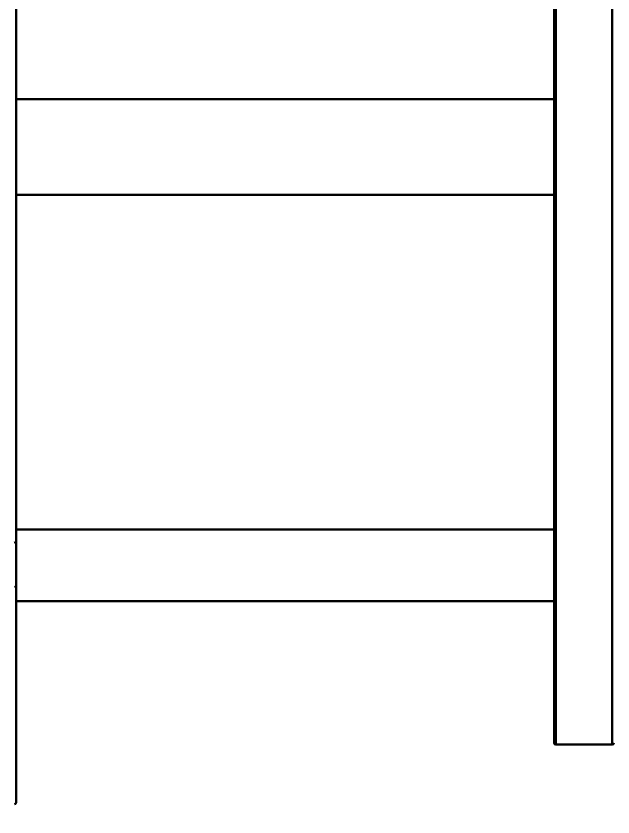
# Model space of a CAD drawing. Header units: millimetres. Extents: x -473 to 6267, y 319 to 3284.
# Drawn here: x 458.3 to 508.2, y 2551.9 to 2618.9 of the extents above; entities that cross this region are included whole.
import ezdxf

# ---------------------------------------------------------------- set-up
doc = ezdxf.new("R2010")
doc.units = ezdxf.units.MM
doc.layers.add('3mm', color=7, linetype='Continuous', lineweight=30)
doc.layers.add('轮廓实线层', color=170, linetype='Continuous')
doc.dimstyles.new('a0', dxfattribs={"dimtxt": 10, "dimasz": 10, "dimexe": 2, "dimexo": 0, "dimgap": 1.524, "dimtad": 1, "dimdec": 1, "dimzin": 0, "dimtxsty": 'Standard', "dimcen": 2.5, "dimazin": 0, "dimtfac": 1, "dimtdec": 1, "dimtmove": 1, "dimatfit": 3, "dimfxl": 1, "dimtzin": 0, "dimarcsym": 0})

# ---------------------------------------------------------------- blocks, each defined once
blk = doc.blocks.new('*D180')
at = {"layer": 'Defpoints', "color": 0, "transparency": 16777216}
for p in [(453.318, 2553.131), (877.318, 2553.128), (453.318, 2514.908)]:
    blk.add_point(p, dxfattribs=at)
at = {"layer": '轮廓实线层', "color": 0, "lineweight": -2, "transparency": 16777216}
for p, q in [((453.318, 2553.131), (453.318, 2512.908)), ((877.318, 2553.128), (877.318, 2512.908)), ((867.318, 2514.908), (463.318, 2514.908))]:
    blk.add_line(p, q, dxfattribs=at)
at = {"layer": '轮廓实线层', "color": 0, "transparency": 16777216}
for points in [[(463.318, 2516.574), (463.318, 2513.241), (453.318, 2514.908)], [(867.318, 2516.574), (867.318, 2513.241), (877.318, 2514.908)]]:
    blk.add_solid(points, dxfattribs=at)
at = {"layer": '轮廓实线层', "color": 0, "transparency": 16777216, "insert": (665.318, 2521.432), "char_height": 10, "attachment_point": 5}
blk.add_mtext('848', dxfattribs=at)

msp = doc.modelspace()

# ---------------------------------------------------------------- linework, layer by layer
at = {"layer": '3mm', "lineweight": 30}
for p, q in [((458.318, 2697.979), (458.318, 2553.131)), ((503.318, 2558.131), (503.318, 2694.443)), ((503.468, 2694.549), (503.468, 2557.981)), ((508.168, 2557.981), (508.168, 2694.549)), ((503.318, 2611.981), (458.318, 2611.981)), ((458.318, 2603.981), (503.318, 2603.981)), ((503.318, 2575.978), (458.318, 2575.978)), ((458.318, 2569.978), (503.318, 2569.978)), ((503.468, 2557.981), (508.168, 2557.981))]:
    msp.add_line(p, q, dxfattribs=at)
for centre, start, end in [((503.468, 2558.131), 180, 270), ((508.168, 2558.131), 270, 0), ((458.168, 2553.131), 270, 0)]:
    msp.add_arc(centre, 0.15, start, end, dxfattribs=at)
for points, knots in [([(458.318, 2574.762), (458.303, 2574.787), (458.262, 2574.858), (458.221, 2574.929), (458.195, 2574.974)], [0, 0, 0, 0, 0.360334, 1, 1, 1, 1]), ([(458.215, 2571.254), (458.241, 2571.209), (458.276, 2571.15), (458.31, 2571.091), (458.318, 2571.077)], [0, 0, 0, 0, 0.7671, 1, 1, 1, 1])]:
    msp.add_open_spline(points, degree=3, knots=knots, dxfattribs=at)

# ---------------------------------------------------------------- dimensions: what is measured, and where the dimension line sits
at = {"layer": '轮廓实线层'}
dim = msp.add_linear_dim(base=(453.318, 2514.908), p1=(877.318, 2553.128), p2=(453.318, 2553.131), text='848', dimstyle='a0', dxfattribs=at)
dim.commit()
dim.dimension.update_dxf_attribs({"geometry": '*D180', "text_midpoint": (665.318, 2521.432)})

doc.saveas('drawing.dxf')
